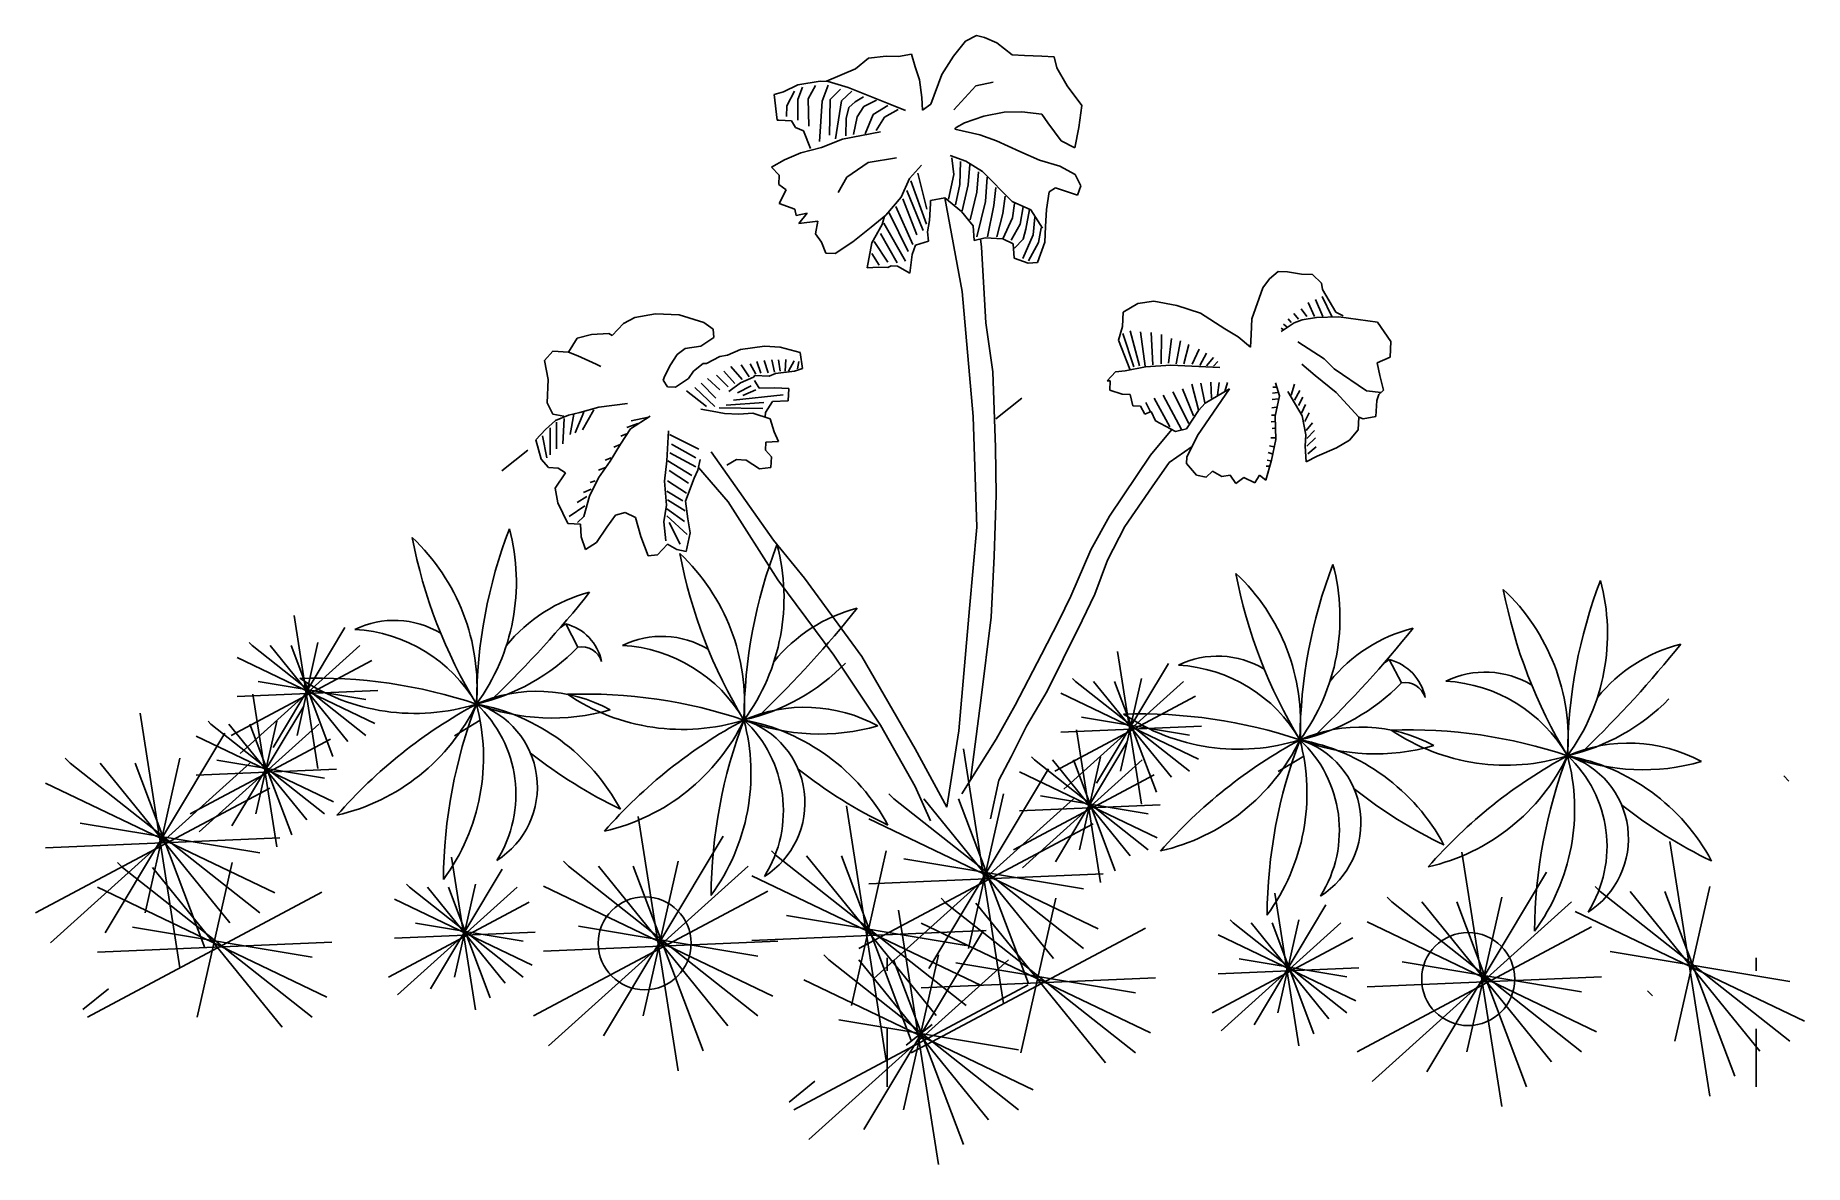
# Model space of a CAD drawing. Header units: millimetres. Extents: x 147.01 to 149.08, y 190.2 to 191.52.
import ezdxf

# ---------------------------------------------------------------- set-up
doc = ezdxf.new("R2010")
doc.units = ezdxf.units.MM
doc.layers.add('015', color=6, linetype='Continuous')
doc.layers.add('VEGETAIS', color=62, linetype='Continuous')

msp = doc.modelspace()

# ---------------------------------------------------------------- linework, layer by layer
at = {"layer": '015'}
for p, q in [((148.0961, 191.5147), (148.1091, 191.5214)), ((148.1091, 191.5214), (148.1184, 191.5188)), ((148.1184, 191.5188), (148.1328, 191.5129))]:
    msp.add_line(p, q, dxfattribs=at)
at = {"layer": 'VEGETAIS'}
for p, q in [((148.0179, 191.4966), (148.0328, 191.4995)), ((148.0328, 191.4995), (148.0373, 191.4846)), ((148.0821, 191.497), (148.0961, 191.5147)), ((148.1328, 191.5129), (148.1505, 191.4988)), ((147.9334, 191.4678), (147.9673, 191.4823)), ((147.9673, 191.4823), (147.9826, 191.4947)), ((147.9826, 191.4947), (148.0032, 191.4973)), ((148.0032, 191.4973), (148.0179, 191.4966)), ((148.0373, 191.4846), (148.0423, 191.4696)), ((148.0684, 191.4756), (148.0821, 191.497)), ((148.1505, 191.4988), (148.1652, 191.4981)), ((148.1652, 191.4981), (148.1852, 191.4971)), ((148.1852, 191.4971), (148.1998, 191.4963)), ((148.1998, 191.4963), (148.2029, 191.4835)), ((148.2029, 191.4835), (148.2149, 191.4624)), ((147.8834, 191.4556), (147.9001, 191.4637)), ((147.9001, 191.4637), (147.9261, 191.4681)), ((147.9055, 191.4608), (147.9002, 191.4463)), ((147.9207, 191.4628), (147.912, 191.4473)), ((147.9261, 191.4681), (147.9355, 191.4676)), ((147.9355, 191.4631), (147.9285, 191.4446)), ((147.9355, 191.4676), (147.9588, 191.4607)), ((147.95, 191.4584), (147.9379, 191.4463)), ((147.9588, 191.4607), (148.0057, 191.442)), ((148.0423, 191.4696), (148.045, 191.449)), ((148.0556, 191.4411), (148.0684, 191.4756)), ((148.1082, 191.4626), (148.0826, 191.4344)), ((148.1284, 191.4668), (148.1082, 191.4626)), ((148.2149, 191.4624), (148.2322, 191.4395)), ((147.8722, 191.4525), (147.8834, 191.4556)), ((147.8759, 191.4223), (147.8722, 191.4525)), ((147.8873, 191.4389), (147.8867, 191.4267)), ((147.8961, 191.4561), (147.8873, 191.4389)), ((147.9002, 191.4463), (147.9002, 191.4223)), ((147.912, 191.4473), (147.913, 191.4152)), ((147.9285, 191.4446), (147.9254, 191.3974)), ((147.9379, 191.4463), (147.9369, 191.4048)), ((147.9511, 191.4449), (147.944, 191.4007)), ((147.9632, 191.4561), (147.9511, 191.4449)), ((147.9672, 191.4439), (147.9598, 191.4372)), ((147.977, 191.4496), (147.9672, 191.4439)), ((147.9773, 191.4385), (147.9696, 191.4264)), ((147.9922, 191.4456), (147.9773, 191.4385)), ((148.0053, 191.4395), (147.9881, 191.4291)), ((148.0057, 191.442), (148.0258, 191.4336)), ((148.045, 191.449), (148.0458, 191.4342)), ((148.0458, 191.4342), (148.0556, 191.4411)), ((148.2322, 191.4395), (148.2288, 191.4139)), ((147.878, 191.4222), (147.8759, 191.4223)), ((147.8927, 191.4214), (147.878, 191.4222)), ((147.8975, 191.4138), (147.8927, 191.4214)), ((147.9564, 191.4244), (147.9561, 191.4041)), ((147.9598, 191.4372), (147.9564, 191.4244)), ((147.9696, 191.4264), (147.9652, 191.4055)), ((147.9881, 191.4291), (147.9787, 191.4065)), ((148.0013, 191.426), (147.9918, 191.4102)), ((148.0175, 191.4348), (148.0013, 191.426)), ((148.095, 191.4191), (148.0852, 191.4138)), ((148.1175, 191.4269), (148.095, 191.4191)), ((148.1413, 191.4315), (148.1175, 191.4269)), ((148.1619, 191.432), (148.1413, 191.4315)), ((148.1854, 191.4292), (148.1619, 191.432)), ((148.1923, 191.4194), (148.1854, 191.4292)), ((148.208, 191.3981), (148.1923, 191.4194)), ((147.9068, 191.4097), (147.8975, 191.4138)), ((147.9147, 191.3893), (147.9068, 191.4097)), ((147.9279, 191.3902), (147.9521, 191.4)), ((147.9521, 191.4), (147.9967, 191.4088)), ((148.0852, 191.4138), (148.0836, 191.4118)), ((148.0836, 191.4118), (148.1127, 191.405)), ((148.1127, 191.405), (148.1323, 191.3983)), ((148.1323, 191.3983), (148.1595, 191.3858)), ((148.2239, 191.3899), (148.208, 191.3981)), ((148.2288, 191.4139), (148.2239, 191.3899)), ((147.8694, 191.3674), (147.8846, 191.3761)), ((147.8846, 191.3761), (147.9034, 191.3841)), ((147.9034, 191.3841), (147.9279, 191.3902)), ((148.0156, 191.3784), (147.9822, 191.3727)), ((148.0964, 191.3743), (148.0783, 191.381)), ((148.0802, 191.3785), (148.0825, 191.3589)), ((148.1595, 191.3858), (148.1827, 191.3757)), ((148.1827, 191.3757), (148.2065, 191.3687)), ((147.8784, 191.358), (147.8694, 191.3674)), ((147.8779, 191.347), (147.8784, 191.358)), ((147.9572, 191.3556), (147.9473, 191.3377)), ((147.9822, 191.3727), (147.9572, 191.3556)), ((148.0446, 191.3696), (148.0307, 191.354)), ((148.0404, 191.3603), (148.0508, 191.3185)), ((148.0825, 191.3589), (148.0764, 191.3299)), ((148.0903, 191.3741), (148.0896, 191.3471)), ((148.1158, 191.3623), (148.0964, 191.3743)), ((148.1011, 191.3704), (148.0994, 191.3468)), ((148.1115, 191.362), (148.1095, 191.338)), ((148.1508, 191.3274), (148.1158, 191.3623)), ((148.1216, 191.3556), (148.1196, 191.3272)), ((148.2065, 191.3687), (148.2244, 191.3589)), ((148.2244, 191.3589), (148.2311, 191.3454)), ((147.8865, 191.3408), (147.8779, 191.347)), ((147.8783, 191.3249), (147.8865, 191.3408)), ((148.0307, 191.354), (148.0207, 191.3324)), ((148.0276, 191.3401), (148.0468, 191.2932)), ((148.032, 191.3515), (148.0505, 191.3006)), ((148.0896, 191.3471), (148.0845, 191.3235)), ((148.0994, 191.3468), (148.0923, 191.3164)), ((148.1095, 191.338), (148.1017, 191.3057)), ((148.1317, 191.3438), (148.1294, 191.3225)), ((148.1939, 191.3384), (148.1908, 191.318)), ((148.2015, 191.3432), (148.1939, 191.3384)), ((148.2269, 191.3346), (148.2015, 191.3432)), ((148.2311, 191.3454), (148.2269, 191.3346)), ((147.8964, 191.3182), (147.8783, 191.3249)), ((147.8981, 191.3108), (147.8964, 191.3182)), ((147.9109, 191.3138), (147.8981, 191.3108)), ((147.9013, 191.3017), (147.9109, 191.3138)), ((148.0207, 191.3324), (148.0028, 191.3112)), ((148.0067, 191.3141), (148.0289, 191.2689)), ((148.0148, 191.3215), (148.0346, 191.277)), ((148.0229, 191.3303), (148.0394, 191.2885)), ((148.055, 191.3249), (148.054, 191.305)), ((148.0552, 191.3286), (148.055, 191.3249)), ((148.0721, 191.3314), (148.0552, 191.3286)), ((148.0924, 191.2221), (148.0721, 191.3314)), ((148.0913, 191.3157), (148.0721, 191.3314)), ((148.1052, 191.2987), (148.0913, 191.3157)), ((148.1196, 191.3272), (148.1095, 191.2861)), ((148.1294, 191.3225), (148.122, 191.2861)), ((148.1398, 191.3131), (148.1327, 191.2858)), ((148.1425, 191.3336), (148.1398, 191.3131)), ((148.1724, 191.3174), (148.1508, 191.3274)), ((148.1536, 191.3249), (148.1509, 191.308)), ((148.1634, 191.3212), (148.16, 191.3009)), ((148.1708, 191.3178), (148.1668, 191.2949)), ((148.186, 191.2962), (148.1724, 191.3174)), ((148.1908, 191.318), (148.1898, 191.2981)), ((147.9235, 191.3042), (147.9013, 191.3017)), ((147.9207, 191.2896), (147.9235, 191.3042)), ((147.9858, 191.2974), (147.9644, 191.2801)), ((148.0028, 191.3112), (147.9858, 191.2974)), ((147.9864, 191.2789), (147.9985, 191.3004)), ((147.9985, 191.3004), (148.0015, 191.3102)), ((148.0006, 191.3019), (148.0259, 191.2574)), ((148.054, 191.305), (148.0517, 191.2919)), ((148.1064, 191.2818), (148.1052, 191.2987)), ((148.1509, 191.308), (148.1398, 191.2837)), ((148.16, 191.3009), (148.1496, 191.2821)), ((148.1668, 191.2949), (148.1634, 191.2831)), ((148.1772, 191.309), (148.1752, 191.2885)), ((148.1846, 191.2966), (148.1816, 191.2794)), ((148.1898, 191.2981), (148.1889, 191.2797)), ((147.9276, 191.2798), (147.9207, 191.2896)), ((147.9327, 191.2669), (147.9276, 191.2798)), ((147.9644, 191.2801), (147.9437, 191.2664)), ((147.9812, 191.2498), (147.9864, 191.2789)), ((147.9895, 191.2807), (148.0053, 191.2564)), ((147.9966, 191.2898), (148.0161, 191.2554)), ((148.0378, 191.2763), (148.0336, 191.2655)), ((148.0527, 191.2808), (148.0378, 191.2763)), ((148.0517, 191.2919), (148.0527, 191.2808)), ((148.1192, 191.2848), (148.1064, 191.2818)), ((148.115, 191.274), (148.1135, 191.2835)), ((148.1199, 191.1854), (148.115, 191.274)), ((148.1396, 191.2838), (148.1192, 191.2848)), ((148.152, 191.2779), (148.1396, 191.2838)), ((148.1532, 191.261), (148.152, 191.2779)), ((148.1634, 191.2831), (148.1536, 191.2726)), ((148.1752, 191.2885), (148.1631, 191.2605)), ((148.1816, 191.2794), (148.1698, 191.2578)), ((148.1889, 191.2797), (148.1803, 191.256)), ((147.9437, 191.2664), (147.9327, 191.2669)), ((147.9864, 191.2665), (147.9952, 191.253)), ((148.0092, 191.252), (148.0054, 191.2501)), ((148.0166, 191.2517), (148.0092, 191.252)), ((148.0309, 191.2436), (148.0166, 191.2517)), ((148.0336, 191.2655), (148.0309, 191.2436)), ((148.1692, 191.255), (148.1532, 191.261)), ((148.1803, 191.256), (148.1692, 191.255)), ((147.9944, 191.2507), (147.9812, 191.2498)), ((148.0054, 191.2501), (147.9944, 191.2507)), ((148.4438, 191.2263), (148.4517, 191.237)), ((148.4517, 191.237), (148.4616, 191.2454)), ((148.4616, 191.2454), (148.4726, 191.2449)), ((148.4726, 191.2449), (148.4888, 191.2425)), ((148.4888, 191.2425), (148.5019, 191.2418)), ((148.5019, 191.2418), (148.5124, 191.2318)), ((148.5124, 191.2318), (148.5136, 191.2244)), ((148.1049, 191.0758), (148.0924, 191.2221)), ((148.2977, 191.208), (148.3163, 191.2107)), ((148.3163, 191.2107), (148.3434, 191.2057)), ((148.4309, 191.1902), (148.4438, 191.2263)), ((148.5055, 191.2126), (148.514, 191.1927)), ((148.5133, 191.2163), (148.5244, 191.193)), ((148.5136, 191.2244), (148.5291, 191.1978)), ((147.6961, 191.1848), (147.7096, 191.1915)), ((147.7096, 191.1915), (147.7335, 191.1961)), ((147.7335, 191.1961), (147.7613, 191.1947)), ((147.7613, 191.1947), (147.7903, 191.1858)), ((148.2796, 191.181), (148.2804, 191.1978)), ((148.2804, 191.1978), (148.2977, 191.208)), ((148.3434, 191.2057), (148.3708, 191.1969)), ((148.3708, 191.1969), (148.3993, 191.1786)), ((148.43, 191.1718), (148.4309, 191.1902)), ((148.4732, 191.19), (148.4769, 191.1859)), ((148.4799, 191.1964), (148.4853, 191.1897)), ((148.4884, 191.2018), (148.4951, 191.1927)), ((148.4897, 191.1888), (148.5067, 191.1916)), ((148.4968, 191.2092), (148.5042, 191.193)), ((148.5067, 191.1916), (148.5325, 191.1924)), ((148.5291, 191.1978), (148.5378, 191.1937)), ((148.5325, 191.1924), (148.5779, 191.1864)), ((147.6422, 191.1676), (147.6587, 191.172)), ((147.6587, 191.172), (147.6792, 191.1731)), ((147.6792, 191.1731), (147.6828, 191.1708)), ((147.6828, 191.1708), (147.6961, 191.1848)), ((147.802, 191.1684), (147.7868, 191.1581)), ((147.7903, 191.1858), (147.8009, 191.1779)), ((147.8009, 191.1779), (147.802, 191.1684)), ((148.1281, 191.1282), (148.1199, 191.1854)), ((148.2751, 191.165), (148.2796, 191.181)), ((148.28, 191.1731), (148.2928, 191.134)), ((148.2888, 191.1762), (148.2996, 191.135)), ((148.3009, 191.1748), (148.3063, 191.1347)), ((148.3131, 191.1741), (148.3151, 191.1364)), ((148.3252, 191.1718), (148.3249, 191.1377)), ((148.3993, 191.1786), (148.4151, 191.1689)), ((148.4151, 191.1689), (148.4292, 191.1571)), ((148.4292, 191.1571), (148.43, 191.1718)), ((148.4651, 191.1792), (148.4678, 191.1772)), ((148.4654, 191.1753), (148.4806, 191.1856)), ((148.4678, 191.1839), (148.4718, 191.1809)), ((148.4806, 191.1856), (148.4897, 191.1888)), ((148.5779, 191.1864), (148.5936, 191.1635)), ((147.604, 191.1416), (147.6135, 191.1522)), ((147.6135, 191.1522), (147.6319, 191.1513)), ((147.6319, 191.1513), (147.6422, 191.1676)), ((147.6319, 191.1513), (147.6427, 191.147)), ((147.759, 191.1485), (147.751, 191.1363)), ((147.7683, 191.1554), (147.759, 191.1485)), ((147.7868, 191.1581), (147.7683, 191.1554)), ((147.8088, 191.146), (147.8178, 191.1476)), ((147.8178, 191.1476), (147.8329, 191.1542)), ((147.8329, 191.1542), (147.8609, 191.1581)), ((147.8609, 191.1581), (147.8793, 191.1571)), ((147.8793, 191.1571), (147.9026, 191.1507)), ((147.9026, 191.1507), (147.9054, 191.1322)), ((148.2881, 191.1312), (148.2751, 191.165)), ((148.337, 191.1671), (148.3333, 191.1384)), ((148.3475, 191.1644), (148.3424, 191.1377)), ((148.3572, 191.1603), (148.3515, 191.1377)), ((148.3694, 191.1546), (148.3613, 191.137)), ((148.3778, 191.1499), (148.37, 191.1357)), ((148.4848, 191.1633), (148.5153, 191.1433)), ((148.5936, 191.1635), (148.5927, 191.1452)), ((147.6082, 191.1193), (147.604, 191.1416)), ((147.6427, 191.147), (147.6643, 191.137)), ((147.6643, 191.137), (147.6699, 191.1346)), ((147.6699, 191.1346), (147.6699, 191.1346)), ((147.751, 191.1363), (147.7446, 191.1235)), ((147.7723, 191.1205), (147.778, 191.1291)), ((147.778, 191.1291), (147.7895, 191.138)), ((147.7895, 191.138), (147.7931, 191.1378)), ((147.7931, 191.1378), (147.8088, 191.146)), ((147.8135, 191.129), (147.8263, 191.1145)), ((147.8216, 191.1343), (147.8348, 191.1192)), ((147.8337, 191.1364), (147.8432, 191.1225)), ((147.8445, 191.1374), (147.8509, 191.1256)), ((147.852, 191.1404), (147.8567, 191.1266)), ((147.8607, 191.1414), (147.8654, 191.1269)), ((147.8695, 191.1421), (147.8729, 191.1276)), ((147.8963, 191.1289), (147.874, 191.1264)), ((147.8776, 191.1421), (147.8793, 191.129)), ((147.886, 191.1424), (147.8853, 191.129)), ((147.8958, 191.1411), (147.889, 191.129)), ((147.9054, 191.1322), (147.8963, 191.1289)), ((147.9012, 191.1401), (147.8995, 191.1317)), ((148.131, 191.0398), (148.1281, 191.1282)), ((148.2616, 191.1178), (148.2716, 191.1283)), ((148.2716, 191.1283), (148.2827, 191.1293)), ((148.2827, 191.1293), (148.3066, 191.1339)), ((148.3066, 191.1339), (148.3362, 191.1361)), ((148.3362, 191.1361), (148.3933, 191.1332)), ((148.3859, 191.1448), (148.3778, 191.135)), ((148.3913, 191.1401), (148.3859, 191.1347)), ((148.4892, 191.1373), (148.5048, 191.1239)), ((148.5153, 191.1433), (148.5273, 191.1317)), ((148.5273, 191.1317), (148.5649, 191.1061)), ((148.5927, 191.1452), (148.5776, 191.1386)), ((148.5776, 191.1386), (148.5805, 191.1237)), ((147.6068, 191.0921), (147.6082, 191.1193)), ((147.7446, 191.1235), (147.7427, 191.1183)), ((147.7427, 191.1183), (147.7476, 191.1107)), ((147.7476, 191.1107), (147.757, 191.1102)), ((147.757, 191.1102), (147.7723, 191.1205)), ((147.7795, 191.1097), (147.8031, 191.0875)), ((147.7872, 191.1148), (147.8041, 191.0973)), ((147.7946, 191.1202), (147.8088, 191.107)), ((147.8051, 191.1242), (147.8186, 191.1107)), ((147.833, 191.1153), (147.8193, 191.105)), ((147.8297, 191.1037), (147.8455, 191.1118)), ((147.8481, 191.1219), (147.833, 191.1153)), ((147.8358, 191.1006), (147.8509, 191.107)), ((147.8497, 191.1239), (147.8481, 191.1219)), ((147.8494, 191.1182), (147.8548, 191.109)), ((147.8665, 191.1231), (147.8497, 191.1239)), ((147.8548, 191.109), (147.8732, 191.1096)), ((147.874, 191.1264), (147.8665, 191.1231)), ((147.8732, 191.1096), (147.8895, 191.1088)), ((147.8895, 191.1088), (147.8887, 191.0941)), ((148.2653, 191.1176), (148.2616, 191.1178)), ((148.2647, 191.1066), (148.2653, 191.1176)), ((148.2792, 191.1022), (148.2647, 191.1066)), ((148.3498, 191.1084), (148.3626, 191.0767)), ((148.3609, 191.1138), (148.3687, 191.0838)), ((148.3672, 191.0536), (148.4047, 191.1084)), ((148.3711, 191.1151), (148.3761, 191.0919)), ((148.4047, 191.1084), (148.3765, 191.0915)), ((148.3828, 191.1161), (148.3839, 191.0973)), ((148.3926, 191.1158), (148.3906, 191.101)), ((148.4024, 191.1158), (148.3994, 191.1053)), ((148.4556, 191.1101), (148.4597, 191.1101)), ((148.4587, 191.1152), (148.4632, 191.1002)), ((148.4809, 191.1138), (148.4769, 191.101)), ((148.487, 191.1064), (148.4809, 191.0949)), ((148.5048, 191.1239), (148.5296, 191.1042)), ((148.5849, 191.1067), (148.5794, 191.1017)), ((148.5805, 191.1237), (148.5849, 191.1067)), ((147.6135, 191.0786), (147.6068, 191.0921)), ((147.6451, 191.0807), (147.6675, 191.0869)), ((147.6675, 191.0869), (147.7009, 191.091)), ((147.7697, 191.106), (147.7933, 191.0875)), ((147.8081, 191.0861), (147.859, 191.0855)), ((147.8162, 191.0892), (147.8604, 191.0925)), ((147.825, 191.0952), (147.883, 191.1013)), ((147.8703, 191.0935), (147.8623, 191.0807)), ((147.8887, 191.0941), (147.8703, 191.0935)), ((148.1619, 191.0973), (148.1317, 191.0732)), ((148.2887, 191.1017), (148.2792, 191.1022)), ((148.2917, 191.0884), (148.2887, 191.1017)), ((148.3006, 191.088), (148.2917, 191.0884)), ((148.3059, 191.0787), (148.3006, 191.088)), ((148.307, 191.0925), (148.3121, 191.0821)), ((148.3168, 191.0973), (148.335, 191.0639)), ((148.3272, 191.101), (148.3485, 191.0608)), ((148.3387, 191.1047), (148.3572, 191.0679)), ((148.3765, 191.0915), (148.3687, 191.0829)), ((148.4543, 191.086), (148.4597, 191.0868)), ((148.4548, 191.0958), (148.4621, 191.0966)), ((148.4552, 191.1031), (148.4614, 191.104)), ((148.4632, 191.1002), (148.4583, 191.0763)), ((148.4898, 191.0768), (148.4729, 191.105)), ((148.4904, 191.0986), (148.4853, 191.0888)), ((148.4937, 191.0898), (148.489, 191.0797)), ((148.5296, 191.1042), (148.556, 191.075)), ((148.5649, 191.1061), (148.5822, 191.1042)), ((148.577, 191.0945), (148.576, 191.0761)), ((148.5794, 191.1017), (148.577, 191.0945)), ((147.6052, 191.0606), (147.6168, 191.0711)), ((147.6265, 191.0764), (147.6135, 191.0786)), ((147.6168, 191.0711), (147.6318, 191.0777)), ((147.618, 191.0693), (147.618, 191.0382)), ((147.6268, 191.0737), (147.6251, 191.044)), ((147.6318, 191.0777), (147.6451, 191.0807)), ((147.6382, 191.0787), (147.6339, 191.0548)), ((147.65, 191.0811), (147.6399, 191.0568)), ((147.6615, 191.0838), (147.6484, 191.0605)), ((147.7131, 191.0679), (147.7002, 191.0632)), ((147.7275, 191.0765), (147.7046, 191.0614)), ((147.7255, 191.0753), (147.7053, 191.0709)), ((147.7868, 191.0845), (147.7998, 191.0823)), ((147.7998, 191.0823), (147.8144, 191.0795)), ((147.8144, 191.0795), (147.8311, 191.0786)), ((147.8311, 191.0786), (147.8475, 191.0799)), ((147.8475, 191.0799), (147.8677, 191.0731)), ((147.8623, 191.0807), (147.862, 191.0755)), ((147.8677, 191.0731), (147.8722, 191.0581)), ((148.1094, 190.9467), (148.1049, 191.0758)), ((148.3134, 191.082), (148.3059, 191.0787)), ((148.3181, 191.0708), (148.3134, 191.082)), ((148.3417, 191.0585), (148.3181, 191.0708)), ((148.3687, 191.0829), (148.3545, 191.0616)), ((148.4535, 191.0698), (148.4573, 191.0703)), ((148.4539, 191.0777), (148.4573, 191.0777)), ((148.4583, 191.0763), (148.459, 191.0489)), ((148.494, 191.0545), (148.4898, 191.0768)), ((148.4981, 191.0801), (148.4927, 191.0703)), ((148.5018, 191.0686), (148.4944, 191.0595)), ((148.556, 191.075), (148.5552, 191.0603)), ((148.5612, 191.0732), (148.556, 191.075)), ((148.576, 191.0761), (148.5612, 191.0732)), ((147.5936, 191.0486), (147.6052, 191.0606)), ((147.5998, 191.0262), (147.5936, 191.0486)), ((147.6015, 191.0534), (147.6066, 191.0275)), ((147.6103, 191.0629), (147.6106, 191.0312)), ((147.7046, 191.0614), (147.6927, 191.0436)), ((147.6999, 191.0558), (147.6933, 191.0528)), ((147.7469, 191.024), (147.7487, 191.0591)), ((147.7502, 191.0548), (147.7845, 191.0376)), ((147.8626, 191.046), (147.8621, 191.0366)), ((147.8774, 191.0468), (147.8626, 191.046)), ((147.8722, 191.0581), (147.8774, 191.0468)), ((148.3124, 191.0306), (148.3375, 191.0607)), ((148.3545, 191.0616), (148.3417, 191.0585)), ((148.3549, 191.0284), (148.3672, 191.0536)), ((148.453, 191.0511), (148.4584, 191.0511)), ((148.459, 191.0489), (148.4541, 191.025)), ((148.4547, 191.0619), (148.4573, 191.0625)), ((148.4933, 191.0414), (148.494, 191.0545)), ((148.5042, 191.0595), (148.4951, 191.0504)), ((148.5055, 191.0511), (148.4951, 191.0413)), ((148.5452, 191.0482), (148.53, 191.0395)), ((148.5552, 191.0603), (148.5452, 191.0482)), ((147.5843, 191.0367), (147.5541, 191.0125)), ((147.6087, 191.0163), (147.5998, 191.0262)), ((147.6806, 191.0237), (147.667, 191.0044)), ((147.6817, 191.0278), (147.6748, 191.025)), ((147.6927, 191.0436), (147.6806, 191.0237)), ((147.6925, 191.0433), (147.685, 191.0403)), ((147.7441, 191.0005), (147.7469, 191.024)), ((147.7481, 191.0241), (147.7761, 191.0069)), ((147.7505, 191.0335), (147.7808, 191.017)), ((147.7525, 191.0436), (147.7808, 191.0278)), ((147.7859, 191.0257), (147.7831, 191.0132)), ((147.8715, 190.9315), (147.7989, 191.0345)), ((147.8285, 191.0256), (147.8171, 191.0189)), ((147.8395, 191.0251), (147.8285, 191.0256)), ((147.8553, 191.0148), (147.8395, 191.0251)), ((147.8621, 191.0366), (147.8691, 191.0288)), ((147.8691, 191.0288), (147.8685, 191.0163)), ((148.1318, 190.9845), (148.131, 191.0398)), ((148.2646, 190.9594), (148.3124, 191.0306)), ((148.3341, 191.0221), (148.3611, 191.041)), ((148.3545, 191.0211), (148.3549, 191.0284)), ((148.4541, 191.025), (148.4471, 191.0017)), ((148.4487, 191.025), (148.4523, 191.0241)), ((148.4502, 191.034), (148.4546, 191.0325)), ((148.4514, 191.0415), (148.4567, 191.0406)), ((148.4945, 191.0229), (148.4933, 191.0414)), ((148.5074, 191.0296), (148.4945, 191.0229)), ((148.5062, 191.0406), (148.4964, 191.0325)), ((148.53, 191.0395), (148.5074, 191.0296)), ((147.6198, 191.0157), (147.6087, 191.0163)), ((147.6165, 190.9922), (147.6284, 191.01)), ((147.6284, 191.01), (147.6198, 191.0157)), ((147.667, 191.0044), (147.6565, 190.9828)), ((147.675, 191.0163), (147.6669, 191.0131)), ((147.7498, 191.013), (147.7721, 190.9981)), ((147.779, 191.004), (147.7687, 190.9771)), ((147.7831, 191.0132), (147.779, 191.004)), ((147.8186, 190.9762), (147.7838, 191.0162)), ((147.8685, 191.0163), (147.8553, 191.0148)), ((148.3142, 190.9937), (148.3341, 191.0221)), ((148.3664, 191.0073), (148.3545, 191.0211)), ((148.3774, 191.0052), (148.3664, 191.0073)), ((148.3851, 191.0122), (148.3774, 191.0052)), ((148.3958, 191.0058), (148.3851, 191.0122)), ((148.4054, 191.0075), (148.3958, 191.0058)), ((148.4122, 190.9976), (148.4054, 191.0075)), ((148.4215, 191.0045), (148.4122, 190.9976)), ((148.4344, 190.9986), (148.4215, 191.0045)), ((148.44, 191.0073), (148.4344, 190.9986)), ((148.4471, 191.0017), (148.44, 191.0073)), ((148.4476, 191.018), (148.4506, 191.018)), ((147.6193, 190.9752), (147.6165, 190.9922)), ((147.6534, 190.9826), (147.642, 190.9756)), ((147.6585, 190.991), (147.6495, 190.987)), ((147.6565, 190.9828), (147.65, 190.959)), ((147.6632, 191.0008), (147.6574, 190.9988)), ((147.7464, 190.9725), (147.7441, 191.0005)), ((147.7468, 190.9887), (147.7657, 190.9775)), ((147.7478, 191.0008), (147.7697, 190.9863)), ((148.1298, 190.9126), (148.1318, 190.9845)), ((148.2824, 190.9474), (148.3142, 190.9937)), ((147.6312, 190.951), (147.6193, 190.9752)), ((147.6511, 190.9715), (147.6325, 190.959)), ((147.6981, 190.9639), (147.6869, 190.9608)), ((147.7104, 190.958), (147.6981, 190.9639)), ((147.7433, 190.9527), (147.7464, 190.9725)), ((147.7468, 190.9681), (147.7677, 190.9533)), ((147.7475, 190.9786), (147.7684, 190.9657)), ((147.7687, 190.9771), (147.7713, 190.9565)), ((147.8765, 190.8849), (147.8186, 190.9762)), ((147.6459, 190.9502), (147.6312, 190.951)), ((147.65, 190.959), (147.6423, 190.952)), ((147.6467, 190.9355), (147.6459, 190.9502)), ((147.6767, 190.9466), (147.6648, 190.9288)), ((147.6869, 190.9608), (147.6767, 190.9466)), ((147.7166, 190.9356), (147.7104, 190.958)), ((147.7458, 190.9305), (147.7433, 190.9527)), ((147.7468, 190.96), (147.7707, 190.9381)), ((147.7498, 190.9519), (147.7623, 190.9266)), ((147.7713, 190.9565), (147.7742, 190.9401)), ((148.1009, 190.8515), (148.1094, 190.9467)), ((148.2427, 190.92), (148.2646, 190.9594)), ((148.262, 190.908), (148.2824, 190.9474)), ((147.6517, 190.9205), (147.6467, 190.9355)), ((147.6648, 190.9288), (147.6517, 190.9205)), ((147.725, 190.9131), (147.7166, 190.9356)), ((147.7477, 190.9267), (147.7361, 190.9141)), ((147.7585, 190.9204), (147.7477, 190.9267)), ((147.7694, 190.9182), (147.7585, 190.9204)), ((147.7742, 190.9401), (147.7694, 190.9182)), ((147.9077, 190.887), (147.8715, 190.9315)), ((147.7361, 190.9141), (147.725, 190.9131)), ((148.1262, 190.8413), (148.1298, 190.9126)), ((148.2194, 190.866), (148.2427, 190.92)), ((148.2474, 190.8682), (148.262, 190.908)), ((147.942, 190.797), (147.8765, 190.8849)), ((147.975, 190.7953), (147.9077, 190.887)), ((148.2054, 190.8373), (148.2194, 190.866)), ((148.2327, 190.8374), (148.2474, 190.8682)), ((147.339, 190.6647), (147.311, 190.8432)), ((148.0884, 190.7086), (148.1009, 190.8515)), ((148.1139, 190.7441), (148.1262, 190.8413)), ((148.2105, 190.7928), (148.2327, 190.8374)), ((147.3704, 190.8292), (147.2865, 190.6892)), ((147.6429, 190.8064), (147.6287, 190.8337)), ((148.185, 190.7978), (148.2054, 190.8373)), ((147.3879, 190.8082), (147.248, 190.6822)), ((147.2585, 190.8117), (147.262, 190.8082)), ((147.262, 190.8082), (147.3949, 190.7032)), ((147.283, 190.8082), (147.3739, 190.6962)), ((147.3075, 190.8082), (147.3564, 190.6787)), ((147.339, 190.8117), (147.3145, 190.7032)), ((147.9968, 190.7153), (147.942, 190.797)), ((148.1541, 190.7384), (148.185, 190.7978)), ((148.3019, 190.6228), (148.2739, 190.8014)), ((147.4019, 190.7907), (147.2375, 190.7032)), ((147.2445, 190.7942), (147.4054, 190.7172)), ((148.0374, 190.6875), (147.975, 190.7953)), ((148.1917, 190.7549), (148.2105, 190.7928)), ((148.3334, 190.7874), (148.2494, 190.6474)), ((148.6058, 190.7646), (148.5916, 190.7919)), ((147.2445, 190.7487), (147.4089, 190.7557)), ((147.3949, 190.7452), (147.269, 190.7662)), ((148.1676, 190.714), (148.1917, 190.7549)), ((148.3509, 190.7664), (148.2109, 190.6404)), ((148.2214, 190.7699), (148.2249, 190.7664)), ((148.2249, 190.7664), (148.3579, 190.6614)), ((148.2459, 190.7664), (148.3369, 190.6544)), ((148.2704, 190.7664), (148.3194, 190.6369)), ((148.3019, 190.7699), (148.2774, 190.6614)), ((147.3224, 190.7374), (147.2384, 190.5974)), ((147.2909, 190.5729), (147.2629, 190.7514)), ((148.1021, 190.6508), (148.1139, 190.7441)), ((148.1321, 190.699), (148.1541, 190.7384)), ((148.3649, 190.7489), (148.2004, 190.6614)), ((148.2074, 190.7524), (148.3684, 190.6754)), ((147.1776, 190.4316), (147.131, 190.7292)), ((147.3399, 190.7164), (147.1999, 190.5904)), ((147.2104, 190.7199), (147.2139, 190.7164)), ((147.2139, 190.7164), (147.3468, 190.6114)), ((147.2349, 190.7164), (147.3259, 190.6044)), ((147.2594, 190.7164), (147.3084, 190.5869)), ((147.2909, 190.7199), (147.2664, 190.6114)), ((147.5288, 190.7209), (147.4987, 190.7028)), ((148.0373, 190.6433), (147.9968, 190.7153)), ((148.1495, 190.6781), (148.1676, 190.714)), ((148.2074, 190.7069), (148.3719, 190.7139)), ((148.3579, 190.7034), (148.2319, 190.7244)), ((147.2301, 190.7058), (147.0902, 190.4725)), ((147.3538, 190.6989), (147.1894, 190.6114)), ((147.1964, 190.7024), (147.3573, 190.6254)), ((147.3739, 190.6962), (147.3739, 190.6962)), ((147.3949, 190.7032), (147.3949, 190.7032)), ((148.0744, 190.6194), (148.0884, 190.7086)), ((148.092, 190.6348), (148.1321, 190.699)), ((148.2853, 190.6956), (148.2013, 190.5556)), ((148.2538, 190.5311), (148.2258, 190.7096)), ((147.0435, 190.6767), (147.0494, 190.6708)), ((147.1776, 190.6767), (147.1368, 190.4958)), ((147.3468, 190.6534), (147.2209, 190.6744)), ((148.0744, 190.6194), (148.0374, 190.6875)), ((148.1406, 190.3898), (148.0939, 190.6874)), ((148.1349, 190.651), (148.1495, 190.6781)), ((148.3028, 190.6746), (148.1629, 190.5486)), ((148.1734, 190.6781), (148.1769, 190.6746)), ((148.1769, 190.6746), (148.3098, 190.5696)), ((148.1978, 190.6746), (148.2888, 190.5626)), ((148.2223, 190.6746), (148.2713, 190.5451)), ((148.2538, 190.6781), (148.2293, 190.5696)), ((148.4918, 190.6791), (148.4616, 190.661)), ((147.2593, 190.6708), (147.0261, 190.4608)), ((147.0494, 190.6708), (147.2709, 190.4958)), ((147.0844, 190.6708), (147.2359, 190.4841)), ((147.1252, 190.6708), (147.2068, 190.455)), ((147.1964, 190.6569), (147.3608, 190.6639)), ((148.1931, 190.664), (148.0531, 190.4307)), ((148.3168, 190.6571), (148.1524, 190.5696)), ((148.1594, 190.6606), (148.3203, 190.5836)), ((148.3369, 190.6544), (148.3369, 190.6544)), ((148.3579, 190.6614), (148.3579, 190.6614)), ((149.0531, 190.6558), (149.059, 190.6499)), ((147.2826, 190.6417), (147.0086, 190.4958)), ((147.0202, 190.6475), (147.2884, 190.5191)), ((148.0065, 190.6349), (148.0123, 190.629)), ((148.0552, 190.6035), (148.0373, 190.6433)), ((148.1406, 190.6349), (148.0998, 190.454)), ((148.1253, 190.6058), (148.1349, 190.651)), ((148.3098, 190.6116), (148.1838, 190.6326)), ((147.3468, 190.6114), (147.3468, 190.6114)), ((148.0035, 190.3234), (147.9569, 190.6209)), ((148.2222, 190.629), (147.989, 190.419)), ((148.0123, 190.629), (148.2339, 190.454)), ((148.0473, 190.629), (148.1989, 190.4423)), ((148.0881, 190.629), (148.1697, 190.4132)), ((148.1594, 190.6151), (148.3238, 190.6221)), ((147.2709, 190.5658), (147.061, 190.6008)), ((147.3259, 190.6044), (147.3259, 190.6044)), ((147.7601, 190.3111), (147.7135, 190.6086)), ((148.2455, 190.5999), (147.9715, 190.454)), ((147.9832, 190.6057), (148.2514, 190.4773)), ((147.0202, 190.5717), (147.2943, 190.5833)), ((147.8126, 190.5853), (147.6727, 190.3519)), ((147.8694, 190.5684), (147.8753, 190.5626)), ((148.0035, 190.5684), (147.9627, 190.3875)), ((148.3098, 190.5696), (148.3098, 190.5696)), ((148.9665, 190.2816), (148.9198, 190.5791)), ((147.1046, 190.5548), (147.1104, 190.549)), ((147.1104, 190.549), (147.332, 190.374)), ((147.1454, 190.549), (147.297, 190.3623)), ((147.2387, 190.5548), (147.1979, 190.374)), ((147.523, 190.3823), (147.495, 190.5608)), ((147.8418, 190.5503), (147.6086, 190.3403)), ((147.626, 190.5561), (147.6319, 190.5503)), ((147.6319, 190.5503), (147.8534, 190.3753)), ((147.6669, 190.5503), (147.8184, 190.3636)), ((147.7077, 190.5503), (147.7893, 190.3344)), ((147.7601, 190.5561), (147.7193, 190.3753)), ((147.8753, 190.5626), (148.0968, 190.3875)), ((147.9103, 190.5626), (148.0618, 190.3759)), ((147.9511, 190.5626), (148.0327, 190.3467)), ((148.2339, 190.524), (148.024, 190.559)), ((148.2888, 190.5626), (148.2888, 190.5626)), ((148.7231, 190.2693), (148.6764, 190.5668)), ((147.4425, 190.5293), (147.446, 190.5258)), ((147.5545, 190.5468), (147.4705, 190.4068)), ((147.523, 190.5293), (147.4985, 190.4208)), ((147.8461, 190.5392), (148.1143, 190.4109)), ((147.9832, 190.5298), (148.2572, 190.5415)), ((148.7756, 190.5435), (148.6356, 190.3101)), ((147.3436, 190.5198), (147.0696, 190.374)), ((147.0813, 190.5257), (147.3495, 190.3973)), ((147.586, 190.5083), (147.4215, 190.4208)), ((147.4285, 190.5118), (147.5895, 190.4348)), ((147.572, 190.5258), (147.432, 190.3998)), ((147.446, 190.5258), (147.579, 190.4208)), ((147.467, 190.5258), (147.558, 190.4138)), ((147.4915, 190.5258), (147.5405, 190.3963)), ((147.8651, 190.5211), (147.5911, 190.3753)), ((147.6027, 190.527), (147.8709, 190.3986)), ((148.0675, 190.513), (148.0733, 190.5072)), ((148.0733, 190.5072), (148.2949, 190.3322)), ((148.1083, 190.5072), (148.2599, 190.3205)), ((148.2016, 190.513), (148.1608, 190.3322)), ((148.4859, 190.3405), (148.4579, 190.519)), ((148.8047, 190.5085), (148.5715, 190.2985)), ((148.589, 190.5143), (148.5948, 190.5085)), ((148.5948, 190.5085), (148.8164, 190.3335)), ((148.6298, 190.5085), (148.7814, 190.3218)), ((148.6706, 190.5085), (148.7522, 190.2926)), ((148.7231, 190.5143), (148.6823, 190.3335)), ((148.8324, 190.5266), (148.8382, 190.5208)), ((148.8382, 190.5208), (149.0598, 190.3457)), ((148.8732, 190.5208), (149.0248, 190.3341)), ((148.914, 190.5208), (148.9956, 190.3049)), ((148.9665, 190.5266), (148.9257, 190.3457)), ((147.2709, 190.4958), (147.2709, 190.4958)), ((148.0968, 190.4575), (147.8869, 190.4926)), ((148.0646, 190.2015), (148.0179, 190.4991)), ((148.4055, 190.4875), (148.409, 190.484)), ((148.5174, 190.505), (148.4335, 190.365)), ((148.4859, 190.4875), (148.4614, 190.379)), ((148.8091, 190.4974), (149.0773, 190.3691)), ((147.332, 190.444), (147.1221, 190.479)), ((147.2359, 190.4841), (147.2359, 190.4841)), ((147.4285, 190.4663), (147.593, 190.4733)), ((147.579, 190.4628), (147.453, 190.4838)), ((147.8534, 190.4453), (147.6435, 190.4803)), ((147.8461, 190.4634), (148.1202, 190.4751)), ((148.1171, 190.4757), (147.9771, 190.2424)), ((148.3066, 190.478), (148.0325, 190.3322)), ((148.0442, 190.4839), (148.3124, 190.3555)), ((148.5489, 190.4665), (148.3845, 190.379)), ((148.3915, 190.47), (148.5524, 190.393)), ((148.5349, 190.484), (148.395, 190.358)), ((148.409, 190.484), (148.5419, 190.379)), ((148.43, 190.484), (148.5209, 190.372)), ((148.4545, 190.484), (148.5034, 190.3545)), ((148.828, 190.4793), (148.554, 190.3335)), ((148.5657, 190.4852), (148.8339, 190.3568)), ((147.0813, 190.4498), (147.3553, 190.4615)), ((147.6027, 190.4511), (147.8768, 190.4628)), ((147.9305, 190.4466), (147.9363, 190.4407)), ((148.0646, 190.4466), (148.0238, 190.2657)), ((148.2339, 190.454), (148.2339, 190.454)), ((149.0598, 190.4157), (148.8499, 190.4508)), ((148.1462, 190.4407), (147.913, 190.2307)), ((147.9363, 190.4407), (148.1579, 190.2657)), ((147.9713, 190.4407), (148.1229, 190.254)), ((148.0045, 190.4281), (148.0045, 190.4431)), ((148.0121, 190.4407), (148.0937, 190.2249)), ((148.2949, 190.4022), (148.085, 190.4372)), ((148.3915, 190.4245), (148.5559, 190.4315)), ((148.5419, 190.421), (148.416, 190.442)), ((148.8164, 190.4035), (148.6065, 190.4385)), ((149.0206, 190.4281), (149.0206, 190.4431)), ((147.0941, 190.4071), (147.0639, 190.383)), ((148.1695, 190.4116), (147.8955, 190.2657)), ((147.9072, 190.4174), (148.1754, 190.2891)), ((148.0442, 190.408), (148.3182, 190.4197)), ((148.5657, 190.4093), (148.8397, 190.421)), ((148.8934, 190.4048), (148.8993, 190.3989)), ((148.0968, 190.3875), (148.0968, 190.3875)), ((148.1579, 190.3357), (147.948, 190.3707)), ((148.057, 190.3653), (148.0268, 190.3412)), ((148.0618, 190.3759), (148.0618, 190.3759)), ((148.0045, 190.2926), (148.0045, 190.3604)), ((149.0206, 190.2926), (149.0206, 190.3604)), ((149.0598, 190.3457), (149.0598, 190.3457)), ((149.0248, 190.3341), (149.0248, 190.3341)), ((147.92, 190.2989), (147.8898, 190.2747))]:
    msp.add_line(p, q, dxfattribs=at)
for centre in [(147.721, 190.4602), (148.6839, 190.4184)]:
    msp.add_circle(centre, 0.0544, dxfattribs=at)
for centre, radius, start, end in [((147.3304, 190.8824), 0.2406, 323.6693, 15.0316), ((148.1093, 190.736), 0.585, 159.0845, 179.6164), ((148.0238, 191.0444), 0.585, 190.8355, 211.3674), ((147.2844, 190.7591), 0.2406, 355.4203, 46.7826), ((147.6433, 190.8638), 0.2406, 323.6693, 15.0316), ((148.4221, 190.7173), 0.585, 159.0845, 179.6164), ((147.5973, 190.7404), 0.2406, 355.4203, 46.7826), ((148.3366, 191.0257), 0.585, 190.8355, 211.3674), ((148.2934, 190.8406), 0.2406, 323.6693, 15.0316), ((149.0722, 190.6942), 0.585, 159.0845, 179.6164), ((148.9867, 191.0026), 0.585, 190.8355, 211.3674), ((148.2474, 190.7173), 0.2406, 355.4203, 46.7826), ((148.6062, 190.822), 0.2406, 323.6693, 15.0316), ((149.385, 190.6755), 0.585, 159.0845, 179.6164), ((146.665, 191.6612), 1.2683, 313.8971, 321.4317), ((147.7029, 190.6912), 0.1852, 104.4801, 140.894), ((148.5602, 190.6986), 0.2406, 355.4203, 46.7826), ((149.2995, 190.9839), 0.585, 190.8355, 211.3674), ((147.4281, 190.7325), 0.1052, 58.8628, 115.9387), ((146.9778, 191.6425), 1.2683, 313.8971, 321.4317), ((148.0157, 190.6725), 0.1852, 104.4801, 140.894), ((147.3722, 190.6514), 0.176, 30.1951, 86.7763), ((147.9646, 190.3547), 0.585, 125.0425, 125.8411), ((147.6145, 190.7782), 0.0572, 11.366, 75.6884), ((147.7409, 190.7138), 0.1052, 58.8628, 115.9387), ((147.6279, 191.6194), 1.2683, 313.8971, 321.4317), ((148.6658, 190.6494), 0.1852, 104.4801, 140.894), ((147.4706, 190.9744), 0.2406, 282.8741, 315.7113), ((147.6471, 190.7822), 0.0246, 17.3279, 99.9183), ((147.685, 190.6327), 0.176, 30.1951, 86.7763), ((147.9407, 191.6007), 1.2683, 313.8971, 321.4317), ((148.9787, 190.6307), 0.1852, 104.4801, 140.894), ((147.7835, 190.9558), 0.2406, 282.8741, 315.7113), ((148.391, 190.6907), 0.1052, 58.8628, 115.9387), ((148.3351, 190.6096), 0.176, 30.1951, 86.7763), ((148.9275, 190.3129), 0.585, 125.0425, 125.8411), ((148.5775, 190.7364), 0.0572, 11.366, 75.6884), ((148.7038, 190.672), 0.1052, 58.8628, 115.9387), ((147.3381, 190.1852), 0.585, 71.4512, 91.983), ((147.4523, 190.9695), 0.2406, 236.0359, 287.3982), ((147.5955, 190.5767), 0.1781, 61.4199, 113.5875), ((148.4336, 190.9326), 0.2406, 282.8741, 315.7113), ((148.61, 190.7404), 0.0246, 17.3279, 99.9183), ((148.6479, 190.5909), 0.176, 30.1951, 86.7763), ((147.3076, 190.8445), 0.2406, 282.8741, 334.2364), ((147.8015, 190.2247), 0.585, 118.2894, 138.8212), ((148.0707, 190.531), 0.585, 159.0845, 179.6164), ((147.2919, 190.6775), 0.2406, 323.6693, 15.0316), ((147.494, 190.643), 0.1015, 302.2666, 72.6777), ((147.426, 190.634), 0.1444, 327.8136, 47.1307), ((147.4805, 190.5033), 0.2406, 28.1627, 79.525), ((147.6126, 190.9687), 0.2452, 248.887, 286.1204), ((147.651, 190.1666), 0.585, 71.4512, 91.983), ((147.7651, 190.9508), 0.2406, 236.0359, 287.3982), ((147.9083, 190.558), 0.1781, 61.4199, 113.5875), ((148.7464, 190.914), 0.2406, 282.8741, 315.7113), ((147.6204, 190.8258), 0.2406, 282.8741, 334.2364), ((148.1143, 190.2061), 0.585, 118.2894, 138.8212), ((148.3836, 190.5124), 0.585, 159.0845, 179.6164), ((147.6047, 190.6588), 0.2406, 323.6693, 15.0316), ((147.7933, 190.4846), 0.2406, 28.1627, 79.525), ((147.9254, 190.95), 0.2452, 248.887, 286.1204), ((147.8069, 190.6243), 0.1015, 302.2666, 72.6777), ((147.7388, 190.6154), 0.1444, 327.8136, 47.1307), ((148.3011, 190.1434), 0.585, 71.4512, 91.983), ((148.4153, 190.9277), 0.2406, 236.0359, 287.3982), ((148.2705, 190.8027), 0.2406, 282.8741, 334.2364), ((148.7645, 190.1829), 0.585, 118.2894, 138.8212), ((149.0337, 190.4892), 0.585, 159.0845, 179.6164), ((148.2548, 190.6357), 0.2406, 323.6693, 15.0316), ((148.5584, 190.5349), 0.1781, 61.4199, 113.5875), ((148.457, 190.6012), 0.1015, 302.2666, 72.6777), ((148.3889, 190.5922), 0.1444, 327.8136, 47.1307), ((148.4434, 190.4615), 0.2406, 28.1627, 79.525), ((148.5755, 190.9268), 0.2452, 248.887, 286.1204), ((148.6139, 190.1248), 0.585, 71.4512, 91.983), ((148.7281, 190.909), 0.2406, 236.0359, 287.3982), ((148.8713, 190.5162), 0.1781, 61.4199, 113.5875), ((147.9481, 191.1432), 0.585, 231.961, 244.1098), ((148.5833, 190.784), 0.2406, 282.8741, 334.2364), ((149.0773, 190.1643), 0.585, 118.2894, 138.8212), ((149.3465, 190.4706), 0.585, 159.0845, 179.6164), ((148.5677, 190.617), 0.2406, 323.6693, 15.0316), ((148.7563, 190.4428), 0.2406, 28.1627, 79.525), ((148.8884, 190.9082), 0.2452, 248.887, 286.1204), ((148.7698, 190.5825), 0.1015, 302.2666, 72.6777), ((148.7018, 190.5736), 0.1444, 327.8136, 47.1307), ((148.2609, 191.1245), 0.585, 231.961, 244.1098), ((148.911, 191.1014), 0.585, 231.961, 244.1098), ((149.2238, 191.0827), 0.585, 231.961, 244.1098)]:
    msp.add_arc(centre, radius, start, end, dxfattribs=at)

doc.saveas('drawing.dxf')
